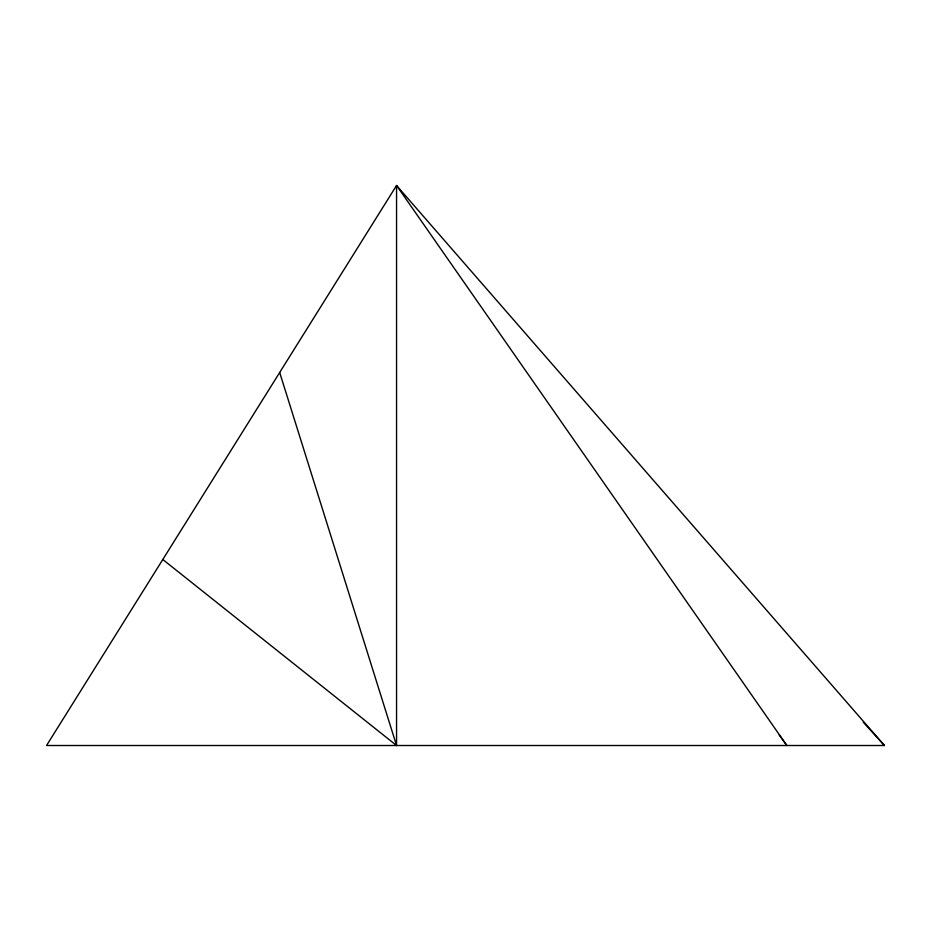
<?xml version="1.0" encoding="UTF-8"?>
<svg xmlns="http://www.w3.org/2000/svg" width="931" height="931" viewBox="0 0 931 931"><rect width="100%" height="100%" fill="white"/><g stroke="black" fill="none" stroke-linecap="round" stroke-linejoin="round"><path stroke-width="1.4" d="M884.45 745.51L46.55 745.51L396.559 185.49L884.45 745.51L863.235 722.177M162.797 559.508L396.559 745.51L396.559 185.49L786.858 745.51L779.224 735.001M279.684 372.505L396.559 745.51"/></g></svg>
